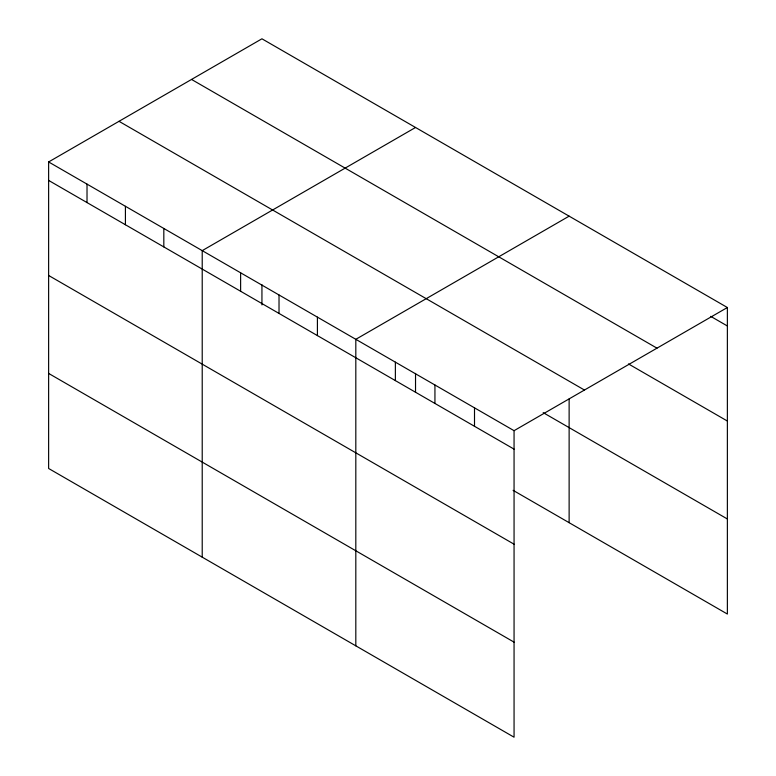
<?xml version="1.0" encoding="UTF-8"?>
<svg xmlns="http://www.w3.org/2000/svg" width="776" height="776" viewBox="0 0 776 776"><rect width="100%" height="100%" fill="white"/><g stroke="black" fill="none" stroke-linecap="round" stroke-linejoin="round"><path stroke-width="1.16" d="M48.626 161.951L514.061 430.68L514.061 737.2L48.626 468.481L48.626 161.951L261.939 38.8L727.374 307.519L727.374 614.049L513.082 490.325M415.529 127.477L202.216 250.638L202.216 557.158M569.128 216.155L355.815 339.316L355.815 645.836M514.061 430.68L727.374 307.519M710.719 316.356L727.374 325.978M191.546 79.443L656.981 348.162M628.473 363.934L727.374 421.038M119.019 121.318L584.454 390.037M543.181 412.638L727.374 518.979M48.626 180.41L514.061 449.129M48.626 275.47L514.061 544.189M48.626 373.421L514.061 642.14M569.128 398.951L569.128 522.675M474.505 407.837L474.505 426.286M434.938 384.993L434.938 403.452M415.529 373.401L415.529 392.413M395.372 362.149L395.372 380.609M317.413 317.142L317.413 335.601M279.02 294.977L279.02 313.426M261.939 284.724L261.939 304.92M240.618 272.803L240.618 291.262M163.823 228.464L163.823 246.913M125.421 206.29L125.421 224.749M87.019 184.125L87.019 202.575"/></g></svg>
